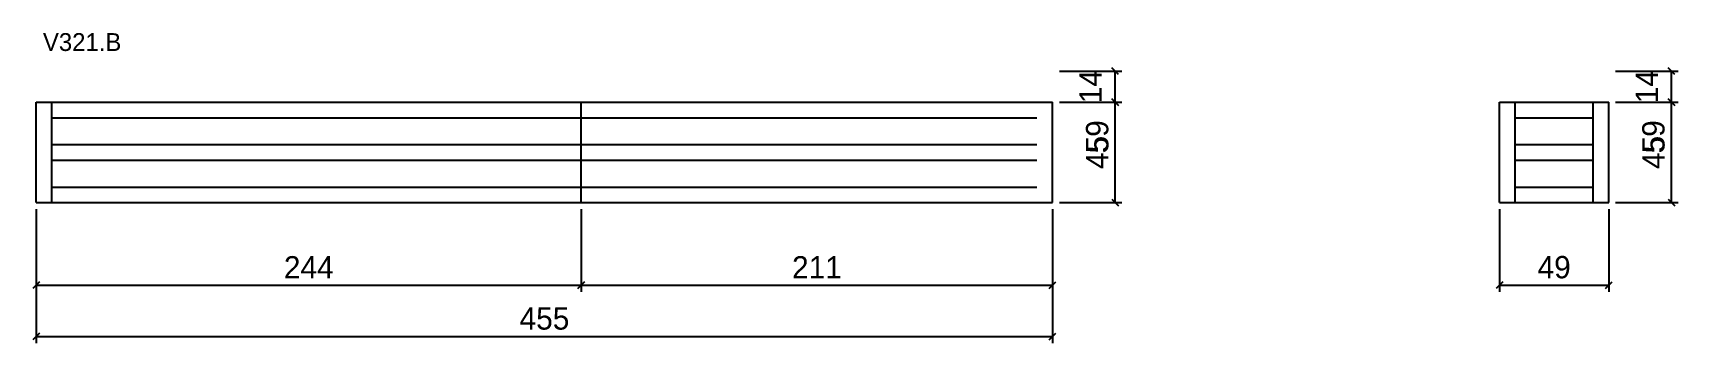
# Model space of a CAD drawing. Extents: x -2 to 735, y -258 to -119.
import ezdxf

# ---------------------------------------------------------------- set-up
doc = ezdxf.new("R2010")
doc.units = 0
for name, color, linetype in [('COTA', 241, 'Continuous'), ('NOMENCLATURA', 7, 'Continuous'), ('Painéis', 200, 'Continuous'), ('SARR_2.2x7', 40, 'Continuous')]:
    doc.layers.add(name, color=color, linetype=linetype)
doc.dimstyles.new('PAINEL', dxfattribs={"dimtxt": 10, "dimasz": 3, "dimexe": 3, "dimexo": 3, "dimgap": 3, "dimtad": 1, "dimblk": 'OBLIQUE', "dimblk1": 'OBLIQUE', "dimcen": 2.5, "dimclrd": 4, "dimclre": 4, "dimclrt": 240, "dimazin": 3, "dimtfac": 1, "dimtmove": 0, "dimatfit": 3})

# ---------------------------------------------------------------- blocks, each defined once
blk = doc.blocks.new('_OBLIQUE')
at = {"color": 0, "linetype": 'BYBLOCK'}
blk.add_line((-0.5, -0.5), (0.5, 0.5), dxfattribs=at)

msp = doc.modelspace()

# ---------------------------------------------------------------- linework, layer by layer
at = {"layer": 'Painéis'}
for p, q in [((0, -150), (244, -150)), ((0, -195), (0, -150)), ((244, -195), (244, -150)), ((244, -150), (455, -150)), ((455, -195), (455, -150)), ((655, -150), (704, -150)), ((655, -195), (655, -150)), ((704, -195), (704, -150)), ((0, -195), (244, -195)), ((244, -195), (455, -195)), ((655, -195), (704, -195))]:
    msp.add_line(p, q, dxfattribs=at)
at = {"layer": 'SARR_2.2x7'}
for p, q in [((7, -195), (7, -150)), ((662, -195), (662, -150)), ((697, -195), (697, -150))]:
    msp.add_line(p, q, dxfattribs=at)
for points in [[(7, -157), (244, -157)], [(7, -157), (244, -157)], [(244, -157), (448, -157)], [(244, -157), (448, -157)], [(662, -157), (697, -157)], [(662, -157), (697, -157)], [(7, -169), (244, -169)], [(7, -169), (244, -169)], [(244, -169), (448, -169)], [(244, -169), (448, -169)], [(662, -169), (697, -169)], [(662, -169), (697, -169)], [(7, -176), (244, -176)], [(7, -176), (244, -176)], [(244, -176), (448, -176)], [(244, -176), (448, -176)], [(662, -176), (697, -176)], [(662, -176), (697, -176)], [(7, -188), (244, -188)], [(7, -188), (244, -188)], [(244, -188), (448, -188)], [(244, -188), (448, -188)], [(662, -188), (697, -188)], [(662, -188), (697, -188)]]:
    msp.add_lwpolyline(points, dxfattribs=at)

# ---------------------------------------------------------------- texts
at = {"layer": 'NOMENCLATURA'}
msp.add_text('V321.B', height=8, dxfattribs=at).set_placement((3, -127))

# ---------------------------------------------------------------- dimensions: what is measured, and where the dimension line sits
at = {"layer": 'COTA'}
for base, p1, p2 in [((483, -195), (455, -195), (455, -136)), ((483, -150), (455, -150), (455, -136)), ((732, -195), (704, -195), (704, -136)), ((732, -150), (704, -150), (704, -136)), ((483, -195), (455, -195), (455, -150)), ((732, -195), (704, -195), (704, -150))]:
    msp.add_linear_dim(base=base, p1=p1, p2=p2, angle=90, dimstyle='PAINEL', dxfattribs=at).render()
for base, p1, p2 in [((0, -232), (0, -195), (244, -195)), ((0, -255), (0, -195), (455, -195)), ((244, -232), (244, -195), (455, -195)), ((655, -232), (655, -195), (704, -195))]:
    msp.add_linear_dim(base=base, p1=p1, p2=p2, dimstyle='PAINEL', dxfattribs=at).render()

doc.saveas('drawing.dxf')
